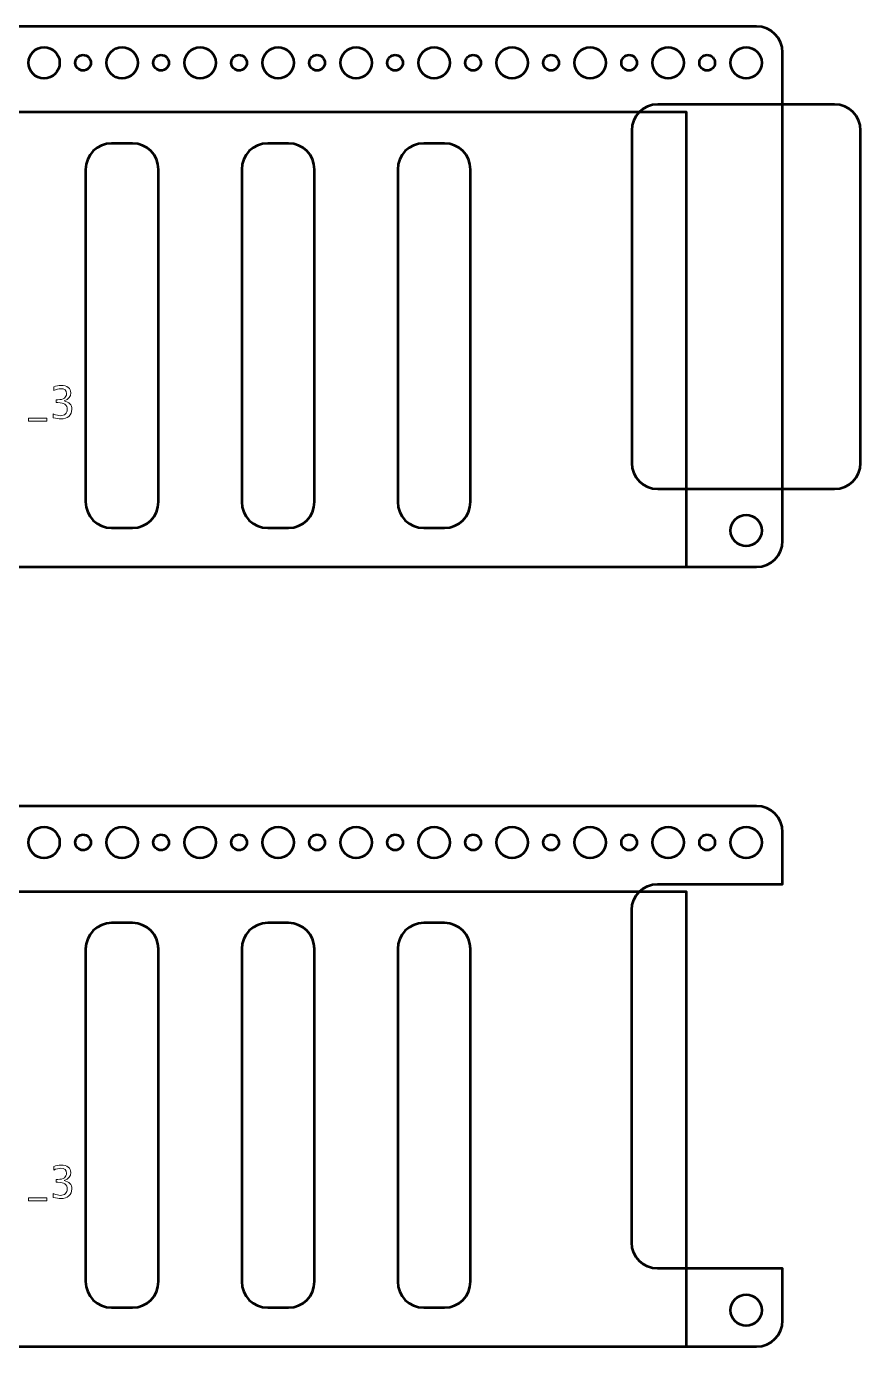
# Model space of a CAD drawing. Header units: centimetres. Extents: x -69 to 69, y -115 to 104.
# Drawn here: x 8.41 to 24.45, y 55.3 to 80.7 of the extents above; entities that cross this region are included whole.
import ezdxf

# ---------------------------------------------------------------- set-up
doc = ezdxf.new("R2010")
doc.units = ezdxf.units.CM
doc.header["$MEASUREMENT"] = 0
doc.layers.add('Layer 1', color=7, linetype='Continuous')

msp = doc.modelspace()

# ---------------------------------------------------------------- linework, layer by layer
at = {"layer": 'Layer 1', "lineweight": 53}
for centre, major_axis in [((8.75001, 79.99999), (0, 0.30001)), ((10.25001, 79.99999), (0, 0.30001)), ((11.75001, 79.99999), (0, 0.30001)), ((13.25001, 79.99999), (0, 0.30001)), ((14.75001, 79.99999), (0, 0.30001)), ((16.25001, 79.99999), (0, 0.30001)), ((17.75001, 79.99999), (0, 0.30001)), ((19.25001, 79.99999), (0, 0.30001)), ((20.75001, 79.99999), (0, 0.30001)), ((22.25001, 79.99999), (0, 0.30001)), ((9.5, 80), (0, 0.15)), ((11, 80), (0, 0.15)), ((12.5, 80), (0, 0.15)), ((14, 80), (0, 0.15)), ((15.5, 80), (0, 0.15)), ((17, 80), (0, 0.15)), ((18.5, 80), (0, 0.15)), ((20, 80), (0, 0.15)), ((21.5, 80), (0, 0.15)), ((22.25001, 70.99999), (0, 0.30001)), ((8.75001, 64.99999), (0, 0.30001)), ((10.25001, 64.99999), (0, 0.30001)), ((11.75001, 64.99999), (0, 0.30001)), ((13.25001, 64.99999), (0, 0.30001)), ((14.75001, 64.99999), (0, 0.30001)), ((16.25001, 64.99999), (0, 0.30001)), ((17.75001, 64.99999), (0, 0.30001)), ((19.25001, 64.99999), (0, 0.30001)), ((20.75001, 64.99999), (0, 0.30001)), ((22.25001, 64.99999), (0, 0.30001)), ((9.5, 65), (0, 0.15)), ((11, 65), (0, 0.15)), ((12.5, 65), (0, 0.15)), ((14, 65), (0, 0.15)), ((15.5, 65), (0, 0.15)), ((17, 65), (0, 0.15)), ((18.5, 65), (0, 0.15)), ((20, 65), (0, 0.15)), ((21.5, 65), (0, 0.15)), ((22.25001, 55.99999), (0, 0.30001))]:
    msp.add_ellipse(centre, major_axis=major_axis, ratio=1, dxfattribs=at)
for points, knots in [([(-9.95, 70.8), (-9.95, 70.8), (-9.95, 80.2), (-9.95, 80.2), (-9.95, 80.2), (-9.95, 80.47614), (-9.72614, 80.7), (-9.45, 80.7), (-9.45, 80.7), (-9.45, 80.7), (22.45, 80.7), (22.45, 80.7), (22.45, 80.7), (22.72614, 80.7), (22.95, 80.47614), (22.95, 80.2), (22.95, 80.2), (22.95, 80.2), (22.95, 70.8), (22.95, 70.8), (22.95, 70.8), (22.95, 70.52386), (22.72614, 70.3), (22.45, 70.3), (22.45, 70.3), (22.45, 70.3), (-9.45, 70.3), (-9.45, 70.3), (-9.45, 70.3), (-9.72614, 70.3), (-9.95, 70.52386), (-9.95, 70.8)], [0, 0, 0, 0, 0.11111111, 0.11111111, 0.11111111, 0.11111111, 0.22222222, 0.22222222, 0.22222222, 0.22222222, 0.33333333, 0.33333333, 0.33333333, 0.33333333, 0.44444444, 0.44444444, 0.44444444, 0.44444444, 0.55555556, 0.55555556, 0.55555556, 0.55555556, 0.66666667, 0.66666667, 0.66666667, 0.66666667, 0.77777778, 0.77777778, 0.77777778, 0.77777778, 1, 1, 1, 1]), ([(20.05, 72.3), (20.05, 72.3), (20.05, 78.7), (20.05, 78.7), (20.05, 78.7), (20.05, 78.97614), (20.27386, 79.2), (20.55, 79.2), (20.55, 79.2), (20.55, 79.2), (23.95, 79.2), (23.95, 79.2), (23.95, 79.2), (24.22614, 79.2), (24.45, 78.97614), (24.45, 78.7), (24.45, 78.7), (24.45, 78.7), (24.45, 72.3), (24.45, 72.3), (24.45, 72.3), (24.45, 72.02386), (24.22614, 71.8), (23.95, 71.8), (23.95, 71.8), (23.95, 71.8), (20.55, 71.8), (20.55, 71.8), (20.55, 71.8), (20.27386, 71.8), (20.05, 72.02386), (20.05, 72.3)], [0, 0, 0, 0, 0.11111111, 0.11111111, 0.11111111, 0.11111111, 0.22222222, 0.22222222, 0.22222222, 0.22222222, 0.33333333, 0.33333333, 0.33333333, 0.33333333, 0.44444444, 0.44444444, 0.44444444, 0.44444444, 0.55555556, 0.55555556, 0.55555556, 0.55555556, 0.66666667, 0.66666667, 0.66666667, 0.66666667, 0.77777778, 0.77777778, 0.77777778, 0.77777778, 1, 1, 1, 1]), ([(9.55, 71.55), (9.55, 71.55), (9.55, 77.95), (9.55, 77.95), (9.55, 77.95), (9.55, 78.22614), (9.77386, 78.45), (10.05, 78.45), (10.05, 78.45), (10.05, 78.45), (10.45, 78.45), (10.45, 78.45), (10.45, 78.45), (10.72614, 78.45), (10.95, 78.22614), (10.95, 77.95), (10.95, 77.95), (10.95, 77.95), (10.95, 71.55), (10.95, 71.55), (10.95, 71.55), (10.95, 71.27386), (10.72614, 71.05), (10.45, 71.05), (10.45, 71.05), (10.45, 71.05), (10.05, 71.05), (10.05, 71.05), (10.05, 71.05), (9.77386, 71.05), (9.55, 71.27386), (9.55, 71.55)], [0, 0, 0, 0, 0.11111111, 0.11111111, 0.11111111, 0.11111111, 0.22222222, 0.22222222, 0.22222222, 0.22222222, 0.33333333, 0.33333333, 0.33333333, 0.33333333, 0.44444444, 0.44444444, 0.44444444, 0.44444444, 0.55555556, 0.55555556, 0.55555556, 0.55555556, 0.66666667, 0.66666667, 0.66666667, 0.66666667, 0.77777778, 0.77777778, 0.77777778, 0.77777778, 1, 1, 1, 1]), ([(12.55, 71.55), (12.55, 71.55), (12.55, 77.95), (12.55, 77.95), (12.55, 77.95), (12.55, 78.22614), (12.77386, 78.45), (13.05, 78.45), (13.05, 78.45), (13.05, 78.45), (13.45, 78.45), (13.45, 78.45), (13.45, 78.45), (13.72614, 78.45), (13.95, 78.22614), (13.95, 77.95), (13.95, 77.95), (13.95, 77.95), (13.95, 71.55), (13.95, 71.55), (13.95, 71.55), (13.95, 71.27386), (13.72614, 71.05), (13.45, 71.05), (13.45, 71.05), (13.45, 71.05), (13.05, 71.05), (13.05, 71.05), (13.05, 71.05), (12.77386, 71.05), (12.55, 71.27386), (12.55, 71.55)], [0, 0, 0, 0, 0.11111111, 0.11111111, 0.11111111, 0.11111111, 0.22222222, 0.22222222, 0.22222222, 0.22222222, 0.33333333, 0.33333333, 0.33333333, 0.33333333, 0.44444444, 0.44444444, 0.44444444, 0.44444444, 0.55555556, 0.55555556, 0.55555556, 0.55555556, 0.66666667, 0.66666667, 0.66666667, 0.66666667, 0.77777778, 0.77777778, 0.77777778, 0.77777778, 1, 1, 1, 1]), ([(15.55, 71.55), (15.55, 71.55), (15.55, 77.95), (15.55, 77.95), (15.55, 77.95), (15.55, 78.22614), (15.77386, 78.45), (16.05, 78.45), (16.05, 78.45), (16.05, 78.45), (16.45, 78.45), (16.45, 78.45), (16.45, 78.45), (16.72614, 78.45), (16.95, 78.22614), (16.95, 77.95), (16.95, 77.95), (16.95, 77.95), (16.95, 71.55), (16.95, 71.55), (16.95, 71.55), (16.95, 71.27386), (16.72614, 71.05), (16.45, 71.05), (16.45, 71.05), (16.45, 71.05), (16.05, 71.05), (16.05, 71.05), (16.05, 71.05), (15.77386, 71.05), (15.55, 71.27386), (15.55, 71.55)], [0, 0, 0, 0, 0.11111111, 0.11111111, 0.11111111, 0.11111111, 0.22222222, 0.22222222, 0.22222222, 0.22222222, 0.33333333, 0.33333333, 0.33333333, 0.33333333, 0.44444444, 0.44444444, 0.44444444, 0.44444444, 0.55555556, 0.55555556, 0.55555556, 0.55555556, 0.66666667, 0.66666667, 0.66666667, 0.66666667, 0.77777778, 0.77777778, 0.77777778, 0.77777778, 1, 1, 1, 1]), ([(-9.95, 55.8), (-9.95, 55.8), (-9.95, 56.5), (-9.95, 56.5), (-9.95, 56.5), (-9.95, 56.5), (-7.55, 56.5), (-7.55, 56.5), (-7.55, 56.5), (-7.27386, 56.5), (-7.05, 56.72386), (-7.05, 57), (-7.05, 57), (-7.05, 57), (-7.05, 60.7), (-7.05, 60.7), (-7.05, 60.7), (-7.05, 60.97614), (-7.27386, 61.2), (-7.55, 61.2), (-7.55, 61.2), (-7.55, 61.2), (-9.95, 61.2), (-9.95, 61.2), (-9.95, 61.2), (-9.95, 61.2), (-9.95, 65.2), (-9.95, 65.2), (-9.95, 65.2), (-9.95, 65.47614), (-9.72614, 65.7), (-9.45, 65.7), (-9.45, 65.7), (-9.45, 65.7), (22.45, 65.7), (22.45, 65.7), (22.45, 65.7), (22.72614, 65.7), (22.95, 65.47614), (22.95, 65.2), (22.95, 65.2), (22.95, 65.2), (22.95, 64.2), (22.95, 64.2), (22.95, 64.2), (22.95, 64.2), (20.55, 64.2), (20.55, 64.2), (20.55, 64.2), (20.27386, 64.2), (20.05, 63.97614), (20.05, 63.7), (20.05, 63.7), (20.05, 63.7), (20.05, 57.3), (20.05, 57.3), (20.05, 57.3), (20.05, 57.02386), (20.27386, 56.8), (20.55, 56.8), (20.55, 56.8), (20.55, 56.8), (22.95, 56.8), (22.95, 56.8), (22.95, 56.8), (22.95, 56.8), (22.95, 55.8), (22.95, 55.8), (22.95, 55.8), (22.95, 55.52386), (22.72614, 55.3), (22.45, 55.3), (22.45, 55.3), (22.45, 55.3), (-9.45, 55.3), (-9.45, 55.3), (-9.45, 55.3), (-9.72614, 55.3), (-9.95, 55.52386), (-9.95, 55.8)], [0, 0, 0, 0, 0.04761905, 0.04761905, 0.04761905, 0.04761905, 0.0952381, 0.0952381, 0.0952381, 0.0952381, 0.14285714, 0.14285714, 0.14285714, 0.14285714, 0.19047619, 0.19047619, 0.19047619, 0.19047619, 0.23809524, 0.23809524, 0.23809524, 0.23809524, 0.28571429, 0.28571429, 0.28571429, 0.28571429, 0.33333333, 0.33333333, 0.33333333, 0.33333333, 0.38095238, 0.38095238, 0.38095238, 0.38095238, 0.42857143, 0.42857143, 0.42857143, 0.42857143, 0.47619048, 0.47619048, 0.47619048, 0.47619048, 0.52380952, 0.52380952, 0.52380952, 0.52380952, 0.57142857, 0.57142857, 0.57142857, 0.57142857, 0.61904762, 0.61904762, 0.61904762, 0.61904762, 0.66666667, 0.66666667, 0.66666667, 0.66666667, 0.71428571, 0.71428571, 0.71428571, 0.71428571, 0.76190476, 0.76190476, 0.76190476, 0.76190476, 0.80952381, 0.80952381, 0.80952381, 0.80952381, 0.85714286, 0.85714286, 0.85714286, 0.85714286, 0.9047619, 0.9047619, 0.9047619, 0.9047619, 1, 1, 1, 1]), ([(9.55, 56.55), (9.55, 56.55), (9.55, 62.95), (9.55, 62.95), (9.55, 62.95), (9.55, 63.22614), (9.77386, 63.45), (10.05, 63.45), (10.05, 63.45), (10.05, 63.45), (10.45, 63.45), (10.45, 63.45), (10.45, 63.45), (10.72614, 63.45), (10.95, 63.22614), (10.95, 62.95), (10.95, 62.95), (10.95, 62.95), (10.95, 56.55), (10.95, 56.55), (10.95, 56.55), (10.95, 56.27386), (10.72614, 56.05), (10.45, 56.05), (10.45, 56.05), (10.45, 56.05), (10.05, 56.05), (10.05, 56.05), (10.05, 56.05), (9.77386, 56.05), (9.55, 56.27386), (9.55, 56.55)], [0, 0, 0, 0, 0.11111111, 0.11111111, 0.11111111, 0.11111111, 0.22222222, 0.22222222, 0.22222222, 0.22222222, 0.33333333, 0.33333333, 0.33333333, 0.33333333, 0.44444444, 0.44444444, 0.44444444, 0.44444444, 0.55555556, 0.55555556, 0.55555556, 0.55555556, 0.66666667, 0.66666667, 0.66666667, 0.66666667, 0.77777778, 0.77777778, 0.77777778, 0.77777778, 1, 1, 1, 1]), ([(12.55, 56.55), (12.55, 56.55), (12.55, 62.95), (12.55, 62.95), (12.55, 62.95), (12.55, 63.22614), (12.77386, 63.45), (13.05, 63.45), (13.05, 63.45), (13.05, 63.45), (13.45, 63.45), (13.45, 63.45), (13.45, 63.45), (13.72614, 63.45), (13.95, 63.22614), (13.95, 62.95), (13.95, 62.95), (13.95, 62.95), (13.95, 56.55), (13.95, 56.55), (13.95, 56.55), (13.95, 56.27386), (13.72614, 56.05), (13.45, 56.05), (13.45, 56.05), (13.45, 56.05), (13.05, 56.05), (13.05, 56.05), (13.05, 56.05), (12.77386, 56.05), (12.55, 56.27386), (12.55, 56.55)], [0, 0, 0, 0, 0.11111111, 0.11111111, 0.11111111, 0.11111111, 0.22222222, 0.22222222, 0.22222222, 0.22222222, 0.33333333, 0.33333333, 0.33333333, 0.33333333, 0.44444444, 0.44444444, 0.44444444, 0.44444444, 0.55555556, 0.55555556, 0.55555556, 0.55555556, 0.66666667, 0.66666667, 0.66666667, 0.66666667, 0.77777778, 0.77777778, 0.77777778, 0.77777778, 1, 1, 1, 1]), ([(15.55, 56.55), (15.55, 56.55), (15.55, 62.95), (15.55, 62.95), (15.55, 62.95), (15.55, 63.22614), (15.77386, 63.45), (16.05, 63.45), (16.05, 63.45), (16.05, 63.45), (16.45, 63.45), (16.45, 63.45), (16.45, 63.45), (16.72614, 63.45), (16.95, 63.22614), (16.95, 62.95), (16.95, 62.95), (16.95, 62.95), (16.95, 56.55), (16.95, 56.55), (16.95, 56.55), (16.95, 56.27386), (16.72614, 56.05), (16.45, 56.05), (16.45, 56.05), (16.45, 56.05), (16.05, 56.05), (16.05, 56.05), (16.05, 56.05), (15.77386, 56.05), (15.55, 56.27386), (15.55, 56.55)], [0, 0, 0, 0, 0.11111111, 0.11111111, 0.11111111, 0.11111111, 0.22222222, 0.22222222, 0.22222222, 0.22222222, 0.33333333, 0.33333333, 0.33333333, 0.33333333, 0.44444444, 0.44444444, 0.44444444, 0.44444444, 0.55555556, 0.55555556, 0.55555556, 0.55555556, 0.66666667, 0.66666667, 0.66666667, 0.66666667, 0.77777778, 0.77777778, 0.77777778, 0.77777778, 1, 1, 1, 1])]:
    msp.add_open_spline(points, degree=3, knots=knots, dxfattribs=at)
at = {"layer": 'Layer 1', "color": 5, "lineweight": 53}
for points in [[(-8.1, 79.05), (-8.1, 79.05), (21.1, 79.05), (21.1, 79.05), (21.1, 79.05), (21.1, 79.05), (21.1, 70.3), (21.1, 70.3), (21.1, 70.3), (21.1, 70.3), (-8.1, 70.3), (-8.1, 70.3), (-8.1, 70.3), (-8.1, 70.3), (-8.1, 79.05), (-8.1, 79.05)], [(-8.1, 64.05), (-8.1, 64.05), (21.1, 64.05), (21.1, 64.05), (21.1, 64.05), (21.1, 64.05), (21.1, 55.3), (21.1, 55.3), (21.1, 55.3), (21.1, 55.3), (-8.1, 55.3), (-8.1, 55.3), (-8.1, 55.3), (-8.1, 55.3), (-8.1, 64.05), (-8.1, 64.05)]]:
    msp.add_open_spline(points, degree=3, knots=[0, 0, 0, 0, 0.2, 0.2, 0.2, 0.2, 0.4, 0.4, 0.4, 0.4, 0.6, 0.6, 0.6, 0.6, 1, 1, 1, 1], dxfattribs=at)
at = {"layer": 'Layer 1', "color": 5, "lineweight": 9}
for points, knots in [([(8.92755, 73.16801), (8.92755, 73.16801), (8.92755, 73.24421), (8.92755, 73.24421), (8.92755, 73.24421), (8.98569, 73.22107), (9.03127, 73.2095), (9.06471, 73.2095), (9.06471, 73.2095), (9.10408, 73.2095), (9.13583, 73.22079), (9.16024, 73.24351), (9.16024, 73.24351), (9.18466, 73.26623), (9.19679, 73.29586), (9.19679, 73.33227), (9.19679, 73.33227), (9.19679, 73.41863), (9.13668, 73.46181), (9.01645, 73.46181), (9.01645, 73.46181), (9.01645, 73.46181), (8.98428, 73.46181), (8.98428, 73.46181), (8.98428, 73.46181), (8.98428, 73.46181), (8.98428, 73.51642), (8.98428, 73.51642), (8.98428, 73.51642), (8.98428, 73.51642), (9.01278, 73.51684), (9.01278, 73.51684), (9.01278, 73.51684), (9.12581, 73.51684), (9.1824, 73.55663), (9.1824, 73.63636), (9.1824, 73.63636), (9.1824, 73.69888), (9.14486, 73.7302), (9.06993, 73.7302), (9.06993, 73.7302), (9.02972, 73.7302), (8.98512, 73.71863), (8.93602, 73.69549), (8.93602, 73.69549), (8.93602, 73.69549), (8.93602, 73.76661), (8.93602, 73.76661), (8.93602, 73.76661), (8.98414, 73.78298), (9.03056, 73.79116), (9.07515, 73.79116), (9.07515, 73.79116), (9.13583, 73.79116), (9.18254, 73.77903), (9.21499, 73.75476), (9.21499, 73.75476), (9.24745, 73.73063), (9.26368, 73.69549), (9.26368, 73.64949), (9.26368, 73.64949), (9.26368, 73.57766), (9.2212, 73.52644), (9.13611, 73.49596), (9.13611, 73.49596), (9.23475, 73.47296), (9.284, 73.41891), (9.284, 73.33354), (9.284, 73.33354), (9.284, 73.27596), (9.26495, 73.23067), (9.22699, 73.19779), (9.22699, 73.19779), (9.18903, 73.16491), (9.13682, 73.14854), (9.0705, 73.14854), (9.0705, 73.14854), (9.03268, 73.14854), (8.98512, 73.15503), (8.92755, 73.16801)], [0, 0, 0, 0, 0.04761905, 0.04761905, 0.04761905, 0.04761905, 0.0952381, 0.0952381, 0.0952381, 0.0952381, 0.14285714, 0.14285714, 0.14285714, 0.14285714, 0.19047619, 0.19047619, 0.19047619, 0.19047619, 0.23809524, 0.23809524, 0.23809524, 0.23809524, 0.28571429, 0.28571429, 0.28571429, 0.28571429, 0.33333333, 0.33333333, 0.33333333, 0.33333333, 0.38095238, 0.38095238, 0.38095238, 0.38095238, 0.42857143, 0.42857143, 0.42857143, 0.42857143, 0.47619048, 0.47619048, 0.47619048, 0.47619048, 0.52380952, 0.52380952, 0.52380952, 0.52380952, 0.57142857, 0.57142857, 0.57142857, 0.57142857, 0.61904762, 0.61904762, 0.61904762, 0.61904762, 0.66666667, 0.66666667, 0.66666667, 0.66666667, 0.71428571, 0.71428571, 0.71428571, 0.71428571, 0.76190476, 0.76190476, 0.76190476, 0.76190476, 0.80952381, 0.80952381, 0.80952381, 0.80952381, 0.85714286, 0.85714286, 0.85714286, 0.85714286, 0.9047619, 0.9047619, 0.9047619, 0.9047619, 1, 1, 1, 1]), ([(8.45341, 73.10282), (8.45341, 73.10282), (8.45341, 73.16378), (8.45341, 73.16378), (8.45341, 73.16378), (8.45341, 73.16378), (8.80562, 73.16378), (8.80562, 73.16378), (8.80562, 73.16378), (8.80562, 73.16378), (8.80562, 73.10282), (8.80562, 73.10282), (8.80562, 73.10282), (8.80562, 73.10282), (8.45341, 73.10282), (8.45341, 73.10282)], [0, 0, 0, 0, 0.2, 0.2, 0.2, 0.2, 0.4, 0.4, 0.4, 0.4, 0.6, 0.6, 0.6, 0.6, 1, 1, 1, 1]), ([(8.92755, 58.16801), (8.92755, 58.16801), (8.92755, 58.24421), (8.92755, 58.24421), (8.92755, 58.24421), (8.98569, 58.22107), (9.03127, 58.2095), (9.06471, 58.2095), (9.06471, 58.2095), (9.10408, 58.2095), (9.13583, 58.22079), (9.16024, 58.24351), (9.16024, 58.24351), (9.18466, 58.26623), (9.19679, 58.29586), (9.19679, 58.33227), (9.19679, 58.33227), (9.19679, 58.41863), (9.13668, 58.46181), (9.01645, 58.46181), (9.01645, 58.46181), (9.01645, 58.46181), (8.98428, 58.46181), (8.98428, 58.46181), (8.98428, 58.46181), (8.98428, 58.46181), (8.98428, 58.51642), (8.98428, 58.51642), (8.98428, 58.51642), (8.98428, 58.51642), (9.01278, 58.51684), (9.01278, 58.51684), (9.01278, 58.51684), (9.12581, 58.51684), (9.1824, 58.55663), (9.1824, 58.63636), (9.1824, 58.63636), (9.1824, 58.69888), (9.14486, 58.7302), (9.06993, 58.7302), (9.06993, 58.7302), (9.02972, 58.7302), (8.98512, 58.71863), (8.93602, 58.69549), (8.93602, 58.69549), (8.93602, 58.69549), (8.93602, 58.76661), (8.93602, 58.76661), (8.93602, 58.76661), (8.98414, 58.78298), (9.03056, 58.79116), (9.07515, 58.79116), (9.07515, 58.79116), (9.13583, 58.79116), (9.18254, 58.77903), (9.21499, 58.75476), (9.21499, 58.75476), (9.24745, 58.73063), (9.26368, 58.69549), (9.26368, 58.64949), (9.26368, 58.64949), (9.26368, 58.57766), (9.2212, 58.52644), (9.13611, 58.49596), (9.13611, 58.49596), (9.23475, 58.47296), (9.284, 58.41891), (9.284, 58.33354), (9.284, 58.33354), (9.284, 58.27596), (9.26495, 58.23067), (9.22699, 58.19779), (9.22699, 58.19779), (9.18903, 58.16491), (9.13682, 58.14854), (9.0705, 58.14854), (9.0705, 58.14854), (9.03268, 58.14854), (8.98512, 58.15503), (8.92755, 58.16801)], [0, 0, 0, 0, 0.04761905, 0.04761905, 0.04761905, 0.04761905, 0.0952381, 0.0952381, 0.0952381, 0.0952381, 0.14285714, 0.14285714, 0.14285714, 0.14285714, 0.19047619, 0.19047619, 0.19047619, 0.19047619, 0.23809524, 0.23809524, 0.23809524, 0.23809524, 0.28571429, 0.28571429, 0.28571429, 0.28571429, 0.33333333, 0.33333333, 0.33333333, 0.33333333, 0.38095238, 0.38095238, 0.38095238, 0.38095238, 0.42857143, 0.42857143, 0.42857143, 0.42857143, 0.47619048, 0.47619048, 0.47619048, 0.47619048, 0.52380952, 0.52380952, 0.52380952, 0.52380952, 0.57142857, 0.57142857, 0.57142857, 0.57142857, 0.61904762, 0.61904762, 0.61904762, 0.61904762, 0.66666667, 0.66666667, 0.66666667, 0.66666667, 0.71428571, 0.71428571, 0.71428571, 0.71428571, 0.76190476, 0.76190476, 0.76190476, 0.76190476, 0.80952381, 0.80952381, 0.80952381, 0.80952381, 0.85714286, 0.85714286, 0.85714286, 0.85714286, 0.9047619, 0.9047619, 0.9047619, 0.9047619, 1, 1, 1, 1]), ([(8.45341, 58.10282), (8.45341, 58.10282), (8.45341, 58.16378), (8.45341, 58.16378), (8.45341, 58.16378), (8.45341, 58.16378), (8.80562, 58.16378), (8.80562, 58.16378), (8.80562, 58.16378), (8.80562, 58.16378), (8.80562, 58.10282), (8.80562, 58.10282), (8.80562, 58.10282), (8.80562, 58.10282), (8.45341, 58.10282), (8.45341, 58.10282)], [0, 0, 0, 0, 0.2, 0.2, 0.2, 0.2, 0.4, 0.4, 0.4, 0.4, 0.6, 0.6, 0.6, 0.6, 1, 1, 1, 1])]:
    msp.add_open_spline(points, degree=3, knots=knots, dxfattribs=at)

doc.saveas('drawing.dxf')
